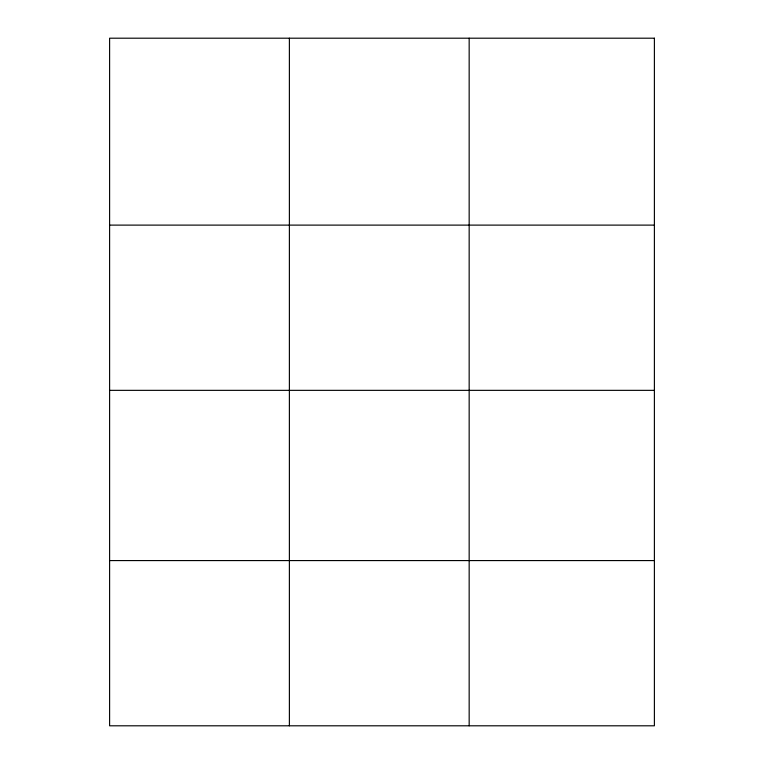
<?xml version="1.0" encoding="UTF-8"?>
<svg xmlns="http://www.w3.org/2000/svg" width="764" height="764" viewBox="0 0 764 764"><rect width="100%" height="100%" fill="white"/><g stroke="black" fill="none" stroke-linecap="round" stroke-linejoin="round"><path stroke-width="1.15" d="M109.605 225.113L654.395 225.113M109.605 390.347L654.395 390.347M109.605 560.575L654.395 560.575M469.163 38.2L469.163 725.8M289.384 38.2L289.384 725.8M654.395 38.2L109.605 38.2L109.605 725.8L654.395 725.8L654.395 38.2"/></g></svg>
